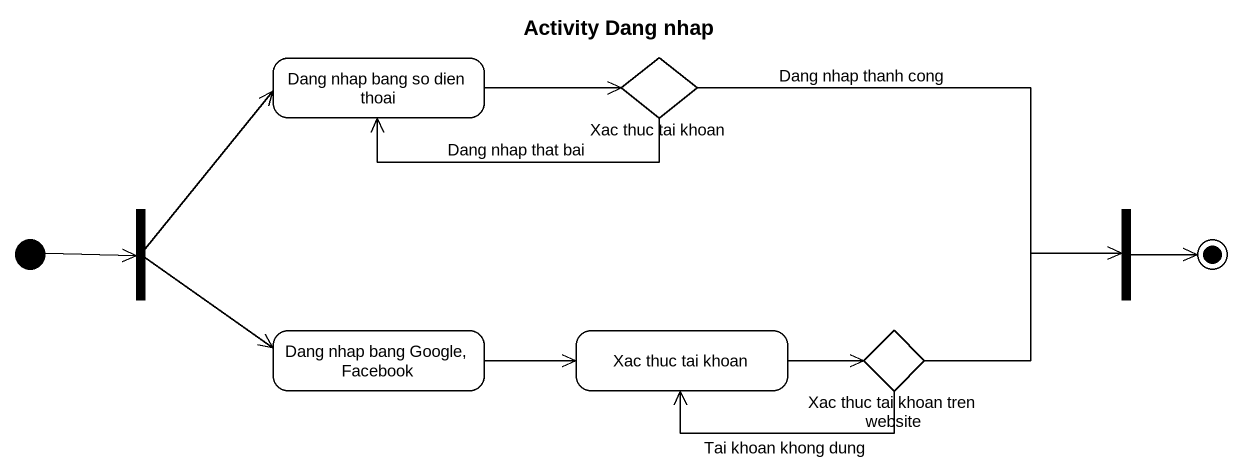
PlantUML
@startuml
title Activity Dang nhap
hide empty description
state "Dang nhap bang so dien thoai" as Dang_nhap_bang_so_dien_thoai
state "Xac thuc tai khoan" as Xac_thuc_tai_khoan <<choice>>
state fork1 <<fork>>
state fork2 <<join>>
state "Dang nhap bang Google, Facebook" as Dang_nhap_bang_Google
state "Xac thuc tai khoan" as Xac_thuc_tai_khoan_2
state "Xac thuc tai khoan tren website" as Xac_thuc_tai_khoan_tren <<choice>>
[*] -right-> fork1
Dang_nhap_bang_so_dien_thoai -right-> Xac_thuc_tai_khoan
Xac_thuc_tai_khoan -left-> Dang_nhap_bang_so_dien_thoai : Dang nhap that bai
Xac_thuc_tai_khoan -right-> fork2 : Dang nhap thanh cong
fork1 -up-> Dang_nhap_bang_so_dien_thoai
fork1 -right-> Dang_nhap_bang_Google
Dang_nhap_bang_Google -right-> Xac_thuc_tai_khoan_2
Xac_thuc_tai_khoan_2 -right-> Xac_thuc_tai_khoan_tren
Xac_thuc_tai_khoan_tren -right-> fork2
Xac_thuc_tai_khoan_tren -left-> Xac_thuc_tai_khoan_2 : Tai khoan khong dung
fork2 -right-> [*]
@enduml
